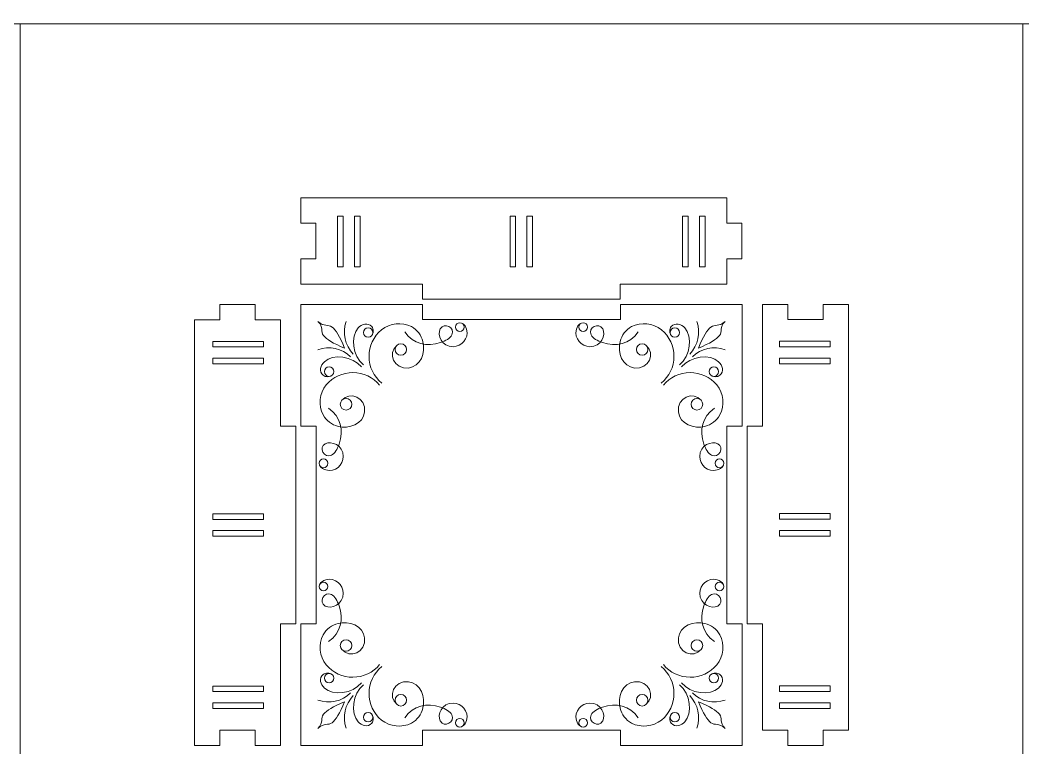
# Model space of a CAD drawing. Header units: millimetres. Extents: x -989 to 989, y -553 to 553.
# Drawn here: x 0 to 197.7, y 271.3 to 414.9 of the extents above; entities that cross this region are included whole.
import ezdxf

# ---------------------------------------------------------------- set-up
doc = ezdxf.new("R2010")
doc.units = ezdxf.units.MM
doc.header["$MEASUREMENT"] = 0
doc.layers.add('Camada 1', color=7, linetype='Continuous')

msp = doc.modelspace()

# ---------------------------------------------------------------- linework, layer by layer
at = {"layer": 'Camada 1', "color": 142, "lineweight": 20}
for points in [[(-988.6795, 414.1477), (988.6793, 414.1477), (988.6793, 553.0531), (-988.6795, 553.0531), (-988.6795, 414.1477)], [(0, 150.4111), (197.7358, 150.4111), (197.7358, 414.1477), (0, 414.1477), (0, 150.4111)]]:
    msp.add_lwpolyline(points, close=True, dxfattribs=at)
at = {"layer": 'Camada 1', "lineweight": 9}
for points, knots in [([(55.3309, 379.7797), (85.4224, 379.7797), (109.2394, 379.7797), (139.3309, 379.7797), (139.3309, 379.7797), (139.3309, 379.7797), (139.3309, 374.7797), (139.3309, 374.7797), (139.3309, 374.7797), (139.3309, 374.7797), (142.3309, 374.7797), (142.3309, 374.7797), (142.3309, 374.7797), (142.3309, 374.7797), (142.3309, 367.7797), (142.3309, 367.7797), (142.3309, 367.7797), (142.3309, 367.7797), (139.3309, 367.7797), (139.3309, 367.7797), (139.3309, 367.7797), (139.3309, 367.7797), (139.3309, 362.7797), (139.3309, 362.7797), (139.3309, 362.7797), (139.3309, 362.7797), (129.8309, 362.7797), (129.8309, 362.7797), (129.8309, 362.7797), (129.8309, 362.7797), (129.8309, 362.7797), (129.8309, 362.7797), (129.8309, 362.7797), (129.8309, 362.7797), (118.3541, 362.7797), (118.3541, 362.7797), (118.3541, 362.7797), (118.3541, 362.7797), (118.3541, 359.7797), (118.3541, 359.7797), (118.3541, 359.7797), (106.1114, 359.7797), (91.574, 359.7797), (79.3313, 359.7797), (79.3313, 359.7797), (79.3313, 359.7797), (79.3313, 362.7797), (79.3313, 362.7797), (79.3313, 362.7797), (79.3313, 362.7797), (67.8309, 362.7797), (67.8309, 362.7797), (67.8309, 362.7797), (67.8309, 362.7797), (67.8309, 362.7797), (67.8309, 362.7797), (67.8309, 362.7797), (67.8309, 362.7797), (55.3309, 362.7797), (55.3309, 362.7797), (55.3309, 362.7797), (55.3309, 362.7797), (55.3309, 367.7797), (55.3309, 367.7797), (55.3309, 367.7797), (55.3309, 367.7797), (58.3309, 367.7797), (58.3309, 367.7797), (58.3309, 367.7797), (58.3309, 367.7797), (58.3309, 374.7797), (58.3309, 374.7797), (58.3309, 374.7797), (58.3309, 374.7797), (55.3309, 374.7797), (55.3309, 374.7797), (55.3309, 374.7797), (55.3309, 374.7797), (55.3309, 379.7797), (55.3309, 379.7797)], [0, 0, 0, 0, 0.04761905, 0.04761905, 0.04761905, 0.04761905, 0.0952381, 0.0952381, 0.0952381, 0.0952381, 0.14285714, 0.14285714, 0.14285714, 0.14285714, 0.19047619, 0.19047619, 0.19047619, 0.19047619, 0.23809524, 0.23809524, 0.23809524, 0.23809524, 0.28571429, 0.28571429, 0.28571429, 0.28571429, 0.33333333, 0.33333333, 0.33333333, 0.33333333, 0.38095238, 0.38095238, 0.38095238, 0.38095238, 0.42857143, 0.42857143, 0.42857143, 0.42857143, 0.47619048, 0.47619048, 0.47619048, 0.47619048, 0.52380952, 0.52380952, 0.52380952, 0.52380952, 0.57142857, 0.57142857, 0.57142857, 0.57142857, 0.61904762, 0.61904762, 0.61904762, 0.61904762, 0.66666667, 0.66666667, 0.66666667, 0.66666667, 0.71428571, 0.71428571, 0.71428571, 0.71428571, 0.76190476, 0.76190476, 0.76190476, 0.76190476, 0.80952381, 0.80952381, 0.80952381, 0.80952381, 0.85714286, 0.85714286, 0.85714286, 0.85714286, 0.9047619, 0.9047619, 0.9047619, 0.9047619, 1, 1, 1, 1]), ([(62.6128, 376.168), (62.6128, 376.168), (63.726, 376.168), (63.726, 376.168), (63.726, 376.168), (63.726, 376.168), (63.726, 366.168), (63.726, 366.168), (63.726, 366.168), (63.726, 366.168), (62.6128, 366.168), (62.6128, 366.168), (62.6128, 366.168), (62.6128, 366.168), (62.6128, 376.168), (62.6128, 376.168)], [0, 0, 0, 0, 0.2, 0.2, 0.2, 0.2, 0.4, 0.4, 0.4, 0.4, 0.6, 0.6, 0.6, 0.6, 1, 1, 1, 1]), ([(65.9524, 376.168), (65.9524, 376.168), (67.0656, 376.168), (67.0656, 376.168), (67.0656, 376.168), (67.0656, 376.168), (67.0656, 366.168), (67.0656, 366.168), (67.0656, 366.168), (67.0656, 366.168), (65.9524, 366.168), (65.9524, 366.168), (65.9524, 366.168), (65.9524, 366.168), (65.9524, 376.168), (65.9524, 376.168)], [0, 0, 0, 0, 0.2, 0.2, 0.2, 0.2, 0.4, 0.4, 0.4, 0.4, 0.6, 0.6, 0.6, 0.6, 1, 1, 1, 1]), ([(96.6045, 376.168), (96.6045, 376.168), (97.7177, 376.168), (97.7177, 376.168), (97.7177, 376.168), (97.7177, 376.168), (97.7177, 366.168), (97.7177, 366.168), (97.7177, 366.168), (97.7177, 366.168), (96.6045, 366.168), (96.6045, 366.168), (96.6045, 366.168), (96.6045, 366.168), (96.6045, 376.168), (96.6045, 376.168)], [0, 0, 0, 0, 0.2, 0.2, 0.2, 0.2, 0.4, 0.4, 0.4, 0.4, 0.6, 0.6, 0.6, 0.6, 1, 1, 1, 1]), ([(99.9441, 376.168), (99.9441, 376.168), (101.0573, 376.168), (101.0573, 376.168), (101.0573, 376.168), (101.0573, 376.168), (101.0573, 366.168), (101.0573, 366.168), (101.0573, 366.168), (101.0573, 366.168), (99.9441, 366.168), (99.9441, 366.168), (99.9441, 366.168), (99.9441, 366.168), (99.9441, 376.168), (99.9441, 376.168)], [0, 0, 0, 0, 0.2, 0.2, 0.2, 0.2, 0.4, 0.4, 0.4, 0.4, 0.6, 0.6, 0.6, 0.6, 1, 1, 1, 1]), ([(130.6123, 376.168), (130.6123, 376.168), (131.7255, 376.168), (131.7255, 376.168), (131.7255, 376.168), (131.7255, 376.168), (131.7255, 366.168), (131.7255, 366.168), (131.7255, 366.168), (131.7255, 366.168), (130.6123, 366.168), (130.6123, 366.168), (130.6123, 366.168), (130.6123, 366.168), (130.6123, 376.168), (130.6123, 376.168)], [0, 0, 0, 0, 0.2, 0.2, 0.2, 0.2, 0.4, 0.4, 0.4, 0.4, 0.6, 0.6, 0.6, 0.6, 1, 1, 1, 1]), ([(133.9519, 376.168), (133.9519, 376.168), (135.0651, 376.168), (135.0651, 376.168), (135.0651, 376.168), (135.0651, 376.168), (135.0651, 366.168), (135.0651, 366.168), (135.0651, 366.168), (135.0651, 366.168), (133.9519, 366.168), (133.9519, 366.168), (133.9519, 366.168), (133.9519, 366.168), (133.9519, 376.168), (133.9519, 376.168)], [0, 0, 0, 0, 0.2, 0.2, 0.2, 0.2, 0.4, 0.4, 0.4, 0.4, 0.6, 0.6, 0.6, 0.6, 1, 1, 1, 1]), ([(34.368, 271.7565), (34.368, 301.848), (34.368, 325.665), (34.368, 355.7565), (34.368, 355.7565), (34.368, 355.7565), (39.368, 355.7565), (39.368, 355.7565), (39.368, 355.7565), (39.368, 355.7565), (39.368, 358.7565), (39.368, 358.7565), (39.368, 358.7565), (39.368, 358.7565), (46.368, 358.7565), (46.368, 358.7565), (46.368, 358.7565), (46.368, 358.7565), (46.368, 355.7565), (46.368, 355.7565), (46.368, 355.7565), (46.368, 355.7565), (51.368, 355.7565), (51.368, 355.7565), (51.368, 355.7565), (51.368, 355.7565), (51.368, 346.2565), (51.368, 346.2565), (51.368, 346.2565), (51.368, 346.2565), (51.368, 346.2565), (51.368, 346.2565), (51.368, 346.2565), (51.368, 346.2565), (51.368, 334.7797), (51.368, 334.7797), (51.368, 334.7797), (51.368, 334.7797), (54.368, 334.7797), (54.368, 334.7797), (54.368, 334.7797), (54.368, 322.537), (54.368, 307.9996), (54.368, 295.7569), (54.368, 295.7569), (54.368, 295.7569), (51.368, 295.7569), (51.368, 295.7569), (51.368, 295.7569), (51.368, 295.7569), (51.368, 284.2565), (51.368, 284.2565), (51.368, 284.2565), (51.368, 284.2565), (51.368, 284.2565), (51.368, 284.2565), (51.368, 284.2565), (51.368, 284.2565), (51.368, 271.7565), (51.368, 271.7565), (51.368, 271.7565), (51.368, 271.7565), (46.368, 271.7565), (46.368, 271.7565), (46.368, 271.7565), (46.368, 271.7565), (46.368, 274.7565), (46.368, 274.7565), (46.368, 274.7565), (46.368, 274.7565), (39.368, 274.7565), (39.368, 274.7565), (39.368, 274.7565), (39.368, 274.7565), (39.368, 271.7565), (39.368, 271.7565), (39.368, 271.7565), (39.368, 271.7565), (34.368, 271.7565), (34.368, 271.7565)], [0, 0, 0, 0, 0.04761905, 0.04761905, 0.04761905, 0.04761905, 0.0952381, 0.0952381, 0.0952381, 0.0952381, 0.14285714, 0.14285714, 0.14285714, 0.14285714, 0.19047619, 0.19047619, 0.19047619, 0.19047619, 0.23809524, 0.23809524, 0.23809524, 0.23809524, 0.28571429, 0.28571429, 0.28571429, 0.28571429, 0.33333333, 0.33333333, 0.33333333, 0.33333333, 0.38095238, 0.38095238, 0.38095238, 0.38095238, 0.42857143, 0.42857143, 0.42857143, 0.42857143, 0.47619048, 0.47619048, 0.47619048, 0.47619048, 0.52380952, 0.52380952, 0.52380952, 0.52380952, 0.57142857, 0.57142857, 0.57142857, 0.57142857, 0.61904762, 0.61904762, 0.61904762, 0.61904762, 0.66666667, 0.66666667, 0.66666667, 0.66666667, 0.71428571, 0.71428571, 0.71428571, 0.71428571, 0.76190476, 0.76190476, 0.76190476, 0.76190476, 0.80952381, 0.80952381, 0.80952381, 0.80952381, 0.85714286, 0.85714286, 0.85714286, 0.85714286, 0.9047619, 0.9047619, 0.9047619, 0.9047619, 1, 1, 1, 1]), ([(55.368, 358.7797), (65.7013, 358.7797), (68.998, 358.7797), (79.3313, 358.7797), (79.3313, 358.7797), (79.3313, 358.7797), (79.3313, 355.7797), (79.3313, 355.7797), (79.3313, 355.7797), (91.574, 355.7797), (106.141, 355.7797), (118.3837, 355.7797), (118.3837, 355.7797), (118.3837, 355.7797), (118.3837, 358.7797), (118.3837, 358.7797), (118.3837, 358.7797), (128.717, 358.7797), (132.0347, 358.7797), (142.368, 358.7797), (142.368, 358.7797), (142.368, 350.4464), (142.368, 343.113), (142.368, 334.7797), (142.368, 334.7797), (142.368, 334.7797), (139.368, 334.7797), (139.368, 334.7797), (139.368, 334.7797), (139.368, 322.537), (139.368, 308.0224), (139.368, 295.7797), (139.368, 295.7797), (139.368, 295.7797), (142.368, 295.7797), (142.368, 295.7797), (142.368, 295.7797), (142.368, 287.4464), (142.368, 280.113), (142.368, 271.7797), (142.368, 271.7797), (134.0347, 271.7797), (126.7013, 271.7797), (118.368, 271.7797), (118.368, 271.7797), (118.368, 271.7797), (118.368, 274.7797), (118.368, 274.7797), (118.368, 274.7797), (106.1253, 274.7797), (91.6107, 274.7797), (79.368, 274.7797), (79.368, 274.7797), (79.368, 274.7797), (79.368, 271.7797), (79.368, 271.7797), (79.368, 271.7797), (71.0347, 271.7797), (63.7013, 271.7797), (55.368, 271.7797), (55.368, 271.7797), (55.368, 280.113), (55.368, 287.4464), (55.368, 295.7797), (55.368, 295.7797), (55.368, 295.7797), (58.368, 295.7797), (58.368, 295.7797), (58.368, 295.7797), (58.368, 308.0224), (58.368, 322.537), (58.368, 334.7797), (58.368, 334.7797), (58.368, 334.7797), (55.368, 334.7797), (55.368, 334.7797), (55.368, 334.7797), (55.368, 343.113), (55.368, 350.4464), (55.368, 358.7797)], [0, 0, 0, 0, 0.04761905, 0.04761905, 0.04761905, 0.04761905, 0.0952381, 0.0952381, 0.0952381, 0.0952381, 0.14285714, 0.14285714, 0.14285714, 0.14285714, 0.19047619, 0.19047619, 0.19047619, 0.19047619, 0.23809524, 0.23809524, 0.23809524, 0.23809524, 0.28571429, 0.28571429, 0.28571429, 0.28571429, 0.33333333, 0.33333333, 0.33333333, 0.33333333, 0.38095238, 0.38095238, 0.38095238, 0.38095238, 0.42857143, 0.42857143, 0.42857143, 0.42857143, 0.47619048, 0.47619048, 0.47619048, 0.47619048, 0.52380952, 0.52380952, 0.52380952, 0.52380952, 0.57142857, 0.57142857, 0.57142857, 0.57142857, 0.61904762, 0.61904762, 0.61904762, 0.61904762, 0.66666667, 0.66666667, 0.66666667, 0.66666667, 0.71428571, 0.71428571, 0.71428571, 0.71428571, 0.76190476, 0.76190476, 0.76190476, 0.76190476, 0.80952381, 0.80952381, 0.80952381, 0.80952381, 0.85714286, 0.85714286, 0.85714286, 0.85714286, 0.9047619, 0.9047619, 0.9047619, 0.9047619, 1, 1, 1, 1]), ([(163.368, 358.7801), (163.368, 328.6886), (163.368, 304.8716), (163.368, 274.7801), (163.368, 274.7801), (163.368, 274.7801), (158.368, 274.7801), (158.368, 274.7801), (158.368, 274.7801), (158.368, 274.7801), (158.368, 271.7801), (158.368, 271.7801), (158.368, 271.7801), (158.368, 271.7801), (151.368, 271.7801), (151.368, 271.7801), (151.368, 271.7801), (151.368, 271.7801), (151.368, 274.7801), (151.368, 274.7801), (151.368, 274.7801), (151.368, 274.7801), (146.368, 274.7801), (146.368, 274.7801), (146.368, 274.7801), (146.368, 274.7801), (146.368, 284.2801), (146.368, 284.2801), (146.368, 284.2801), (146.368, 284.2801), (146.368, 284.2801), (146.368, 284.2801), (146.368, 284.2801), (146.368, 284.2801), (146.368, 295.7569), (146.368, 295.7569), (146.368, 295.7569), (146.368, 295.7569), (143.368, 295.7569), (143.368, 295.7569), (143.368, 295.7569), (143.368, 307.9996), (143.368, 322.537), (143.368, 334.7797), (143.368, 334.7797), (143.368, 334.7797), (146.368, 334.7797), (146.368, 334.7797), (146.368, 334.7797), (146.368, 334.7797), (146.368, 346.2801), (146.368, 346.2801), (146.368, 346.2801), (146.368, 346.2801), (146.368, 346.2801), (146.368, 346.2801), (146.368, 346.2801), (146.368, 346.2801), (146.368, 358.7801), (146.368, 358.7801), (146.368, 358.7801), (146.368, 358.7801), (151.368, 358.7801), (151.368, 358.7801), (151.368, 358.7801), (151.368, 358.7801), (151.368, 355.7801), (151.368, 355.7801), (151.368, 355.7801), (151.368, 355.7801), (158.368, 355.7801), (158.368, 355.7801), (158.368, 355.7801), (158.368, 355.7801), (158.368, 358.7801), (158.368, 358.7801), (158.368, 358.7801), (158.368, 358.7801), (163.368, 358.7801), (163.368, 358.7801)], [0, 0, 0, 0, 0.04761905, 0.04761905, 0.04761905, 0.04761905, 0.0952381, 0.0952381, 0.0952381, 0.0952381, 0.14285714, 0.14285714, 0.14285714, 0.14285714, 0.19047619, 0.19047619, 0.19047619, 0.19047619, 0.23809524, 0.23809524, 0.23809524, 0.23809524, 0.28571429, 0.28571429, 0.28571429, 0.28571429, 0.33333333, 0.33333333, 0.33333333, 0.33333333, 0.38095238, 0.38095238, 0.38095238, 0.38095238, 0.42857143, 0.42857143, 0.42857143, 0.42857143, 0.47619048, 0.47619048, 0.47619048, 0.47619048, 0.52380952, 0.52380952, 0.52380952, 0.52380952, 0.57142857, 0.57142857, 0.57142857, 0.57142857, 0.61904762, 0.61904762, 0.61904762, 0.61904762, 0.66666667, 0.66666667, 0.66666667, 0.66666667, 0.71428571, 0.71428571, 0.71428571, 0.71428571, 0.76190476, 0.76190476, 0.76190476, 0.76190476, 0.80952381, 0.80952381, 0.80952381, 0.80952381, 0.85714286, 0.85714286, 0.85714286, 0.85714286, 0.9047619, 0.9047619, 0.9047619, 0.9047619, 1, 1, 1, 1]), ([(37.9797, 350.3775), (37.9797, 350.3775), (37.9797, 351.4907), (37.9797, 351.4907), (37.9797, 351.4907), (37.9797, 351.4907), (47.9797, 351.4907), (47.9797, 351.4907), (47.9797, 351.4907), (47.9797, 351.4907), (47.9797, 350.3775), (47.9797, 350.3775), (47.9797, 350.3775), (47.9797, 350.3775), (37.9797, 350.3775), (37.9797, 350.3775)], [0, 0, 0, 0, 0.2, 0.2, 0.2, 0.2, 0.4, 0.4, 0.4, 0.4, 0.6, 0.6, 0.6, 0.6, 1, 1, 1, 1]), ([(159.7563, 351.4982), (159.7563, 351.4982), (159.7563, 350.385), (159.7563, 350.385), (159.7563, 350.385), (159.7563, 350.385), (149.7563, 350.385), (149.7563, 350.385), (149.7563, 350.385), (149.7563, 350.385), (149.7563, 351.4982), (149.7563, 351.4982), (149.7563, 351.4982), (149.7563, 351.4982), (159.7563, 351.4982), (159.7563, 351.4982)], [0, 0, 0, 0, 0.2, 0.2, 0.2, 0.2, 0.4, 0.4, 0.4, 0.4, 0.6, 0.6, 0.6, 0.6, 1, 1, 1, 1]), ([(37.9797, 347.0379), (37.9797, 347.0379), (37.9797, 348.1511), (37.9797, 348.1511), (37.9797, 348.1511), (37.9797, 348.1511), (47.9797, 348.1511), (47.9797, 348.1511), (47.9797, 348.1511), (47.9797, 348.1511), (47.9797, 347.0379), (47.9797, 347.0379), (47.9797, 347.0379), (47.9797, 347.0379), (37.9797, 347.0379), (37.9797, 347.0379)], [0, 0, 0, 0, 0.2, 0.2, 0.2, 0.2, 0.4, 0.4, 0.4, 0.4, 0.6, 0.6, 0.6, 0.6, 1, 1, 1, 1]), ([(159.7563, 348.1586), (159.7563, 348.1586), (159.7563, 347.0454), (159.7563, 347.0454), (159.7563, 347.0454), (159.7563, 347.0454), (149.7563, 347.0454), (149.7563, 347.0454), (149.7563, 347.0454), (149.7563, 347.0454), (149.7563, 348.1586), (149.7563, 348.1586), (149.7563, 348.1586), (149.7563, 348.1586), (159.7563, 348.1586), (159.7563, 348.1586)], [0, 0, 0, 0, 0.2, 0.2, 0.2, 0.2, 0.4, 0.4, 0.4, 0.4, 0.6, 0.6, 0.6, 0.6, 1, 1, 1, 1]), ([(37.9797, 316.3697), (37.9797, 316.3697), (37.9797, 317.4829), (37.9797, 317.4829), (37.9797, 317.4829), (37.9797, 317.4829), (47.9797, 317.4829), (47.9797, 317.4829), (47.9797, 317.4829), (47.9797, 317.4829), (47.9797, 316.3697), (47.9797, 316.3697), (47.9797, 316.3697), (47.9797, 316.3697), (37.9797, 316.3697), (37.9797, 316.3697)], [0, 0, 0, 0, 0.2, 0.2, 0.2, 0.2, 0.4, 0.4, 0.4, 0.4, 0.6, 0.6, 0.6, 0.6, 1, 1, 1, 1]), ([(159.7563, 317.5065), (159.7563, 317.5065), (159.7563, 316.3933), (159.7563, 316.3933), (159.7563, 316.3933), (159.7563, 316.3933), (149.7563, 316.3933), (149.7563, 316.3933), (149.7563, 316.3933), (149.7563, 316.3933), (149.7563, 317.5065), (149.7563, 317.5065), (149.7563, 317.5065), (149.7563, 317.5065), (159.7563, 317.5065), (159.7563, 317.5065)], [0, 0, 0, 0, 0.2, 0.2, 0.2, 0.2, 0.4, 0.4, 0.4, 0.4, 0.6, 0.6, 0.6, 0.6, 1, 1, 1, 1]), ([(37.9797, 313.0301), (37.9797, 313.0301), (37.9797, 314.1433), (37.9797, 314.1433), (37.9797, 314.1433), (37.9797, 314.1433), (47.9797, 314.1433), (47.9797, 314.1433), (47.9797, 314.1433), (47.9797, 314.1433), (47.9797, 313.0301), (47.9797, 313.0301), (47.9797, 313.0301), (47.9797, 313.0301), (37.9797, 313.0301), (37.9797, 313.0301)], [0, 0, 0, 0, 0.2, 0.2, 0.2, 0.2, 0.4, 0.4, 0.4, 0.4, 0.6, 0.6, 0.6, 0.6, 1, 1, 1, 1]), ([(159.7563, 314.1669), (159.7563, 314.1669), (159.7563, 313.0537), (159.7563, 313.0537), (159.7563, 313.0537), (159.7563, 313.0537), (149.7563, 313.0537), (149.7563, 313.0537), (149.7563, 313.0537), (149.7563, 313.0537), (149.7563, 314.1669), (149.7563, 314.1669), (149.7563, 314.1669), (149.7563, 314.1669), (159.7563, 314.1669), (159.7563, 314.1669)], [0, 0, 0, 0, 0.2, 0.2, 0.2, 0.2, 0.4, 0.4, 0.4, 0.4, 0.6, 0.6, 0.6, 0.6, 1, 1, 1, 1]), ([(37.9797, 282.378), (37.9797, 282.378), (37.9797, 283.4912), (37.9797, 283.4912), (37.9797, 283.4912), (37.9797, 283.4912), (47.9797, 283.4912), (47.9797, 283.4912), (47.9797, 283.4912), (47.9797, 283.4912), (47.9797, 282.378), (47.9797, 282.378), (47.9797, 282.378), (47.9797, 282.378), (37.9797, 282.378), (37.9797, 282.378)], [0, 0, 0, 0, 0.2, 0.2, 0.2, 0.2, 0.4, 0.4, 0.4, 0.4, 0.6, 0.6, 0.6, 0.6, 1, 1, 1, 1]), ([(159.7563, 283.4987), (159.7563, 283.4987), (159.7563, 282.3855), (159.7563, 282.3855), (159.7563, 282.3855), (159.7563, 282.3855), (149.7563, 282.3855), (149.7563, 282.3855), (149.7563, 282.3855), (149.7563, 282.3855), (149.7563, 283.4987), (149.7563, 283.4987), (149.7563, 283.4987), (149.7563, 283.4987), (159.7563, 283.4987), (159.7563, 283.4987)], [0, 0, 0, 0, 0.2, 0.2, 0.2, 0.2, 0.4, 0.4, 0.4, 0.4, 0.6, 0.6, 0.6, 0.6, 1, 1, 1, 1]), ([(37.9797, 279.0384), (37.9797, 279.0384), (37.9797, 280.1516), (37.9797, 280.1516), (37.9797, 280.1516), (37.9797, 280.1516), (47.9797, 280.1516), (47.9797, 280.1516), (47.9797, 280.1516), (47.9797, 280.1516), (47.9797, 279.0384), (47.9797, 279.0384), (47.9797, 279.0384), (47.9797, 279.0384), (37.9797, 279.0384), (37.9797, 279.0384)], [0, 0, 0, 0, 0.2, 0.2, 0.2, 0.2, 0.4, 0.4, 0.4, 0.4, 0.6, 0.6, 0.6, 0.6, 1, 1, 1, 1]), ([(159.7563, 280.1591), (159.7563, 280.1591), (159.7563, 279.0459), (159.7563, 279.0459), (159.7563, 279.0459), (159.7563, 279.0459), (149.7563, 279.0459), (149.7563, 279.0459), (149.7563, 279.0459), (149.7563, 279.0459), (149.7563, 280.1591), (149.7563, 280.1591), (149.7563, 280.1591), (149.7563, 280.1591), (159.7563, 280.1591), (159.7563, 280.1591)], [0, 0, 0, 0, 0.2, 0.2, 0.2, 0.2, 0.4, 0.4, 0.4, 0.4, 0.6, 0.6, 0.6, 0.6, 1, 1, 1, 1])]:
    msp.add_open_spline(points, degree=3, knots=knots, dxfattribs=at)
at = {"layer": 'Camada 1', "color": 240, "lineweight": 20}
for points, knots in [([(58.7115, 355.4362), (59.8976, 354.2024), (59.2255, 353.4146), (59.8321, 352.6248), (59.8321, 352.6248), (60.3686, 351.9265), (61.7198, 351.0754), (63.9809, 350.1668), (63.9809, 350.1668), (63.0723, 352.4279), (62.2212, 353.7791), (61.5229, 354.3156), (61.5229, 354.3156), (60.7331, 354.9222), (59.9453, 354.2501), (58.7115, 355.4362)], [0, 0, 0, 0, 0.2, 0.2, 0.2, 0.2, 0.4, 0.4, 0.4, 0.4, 0.6, 0.6, 0.6, 0.6, 1, 1, 1, 1]), ([(67.7012, 346.8548), (65.5428, 348.5565), (65.0875, 352.4664), (66.6744, 354.1493), (66.6744, 354.1493), (67.3524, 354.8684), (68.6381, 355.3084), (69.3519, 354.3918), (69.3519, 354.3918), (69.5378, 354.153), (69.6465, 353.8482), (69.6377, 353.512), (69.6377, 353.512), (69.6413, 353.327), (69.608, 353.1634), (69.548, 353.0225)], [0, 0, 0, 0, 0.2, 0.2, 0.2, 0.2, 0.4, 0.4, 0.4, 0.4, 0.6, 0.6, 0.6, 0.6, 1, 1, 1, 1]), ([(71.3118, 343.2509), (69.7396, 344.5444), (68.824, 346.47), (68.813, 348.5059), (68.813, 348.5059), (68.802, 350.5417), (69.6968, 352.4771), (71.2549, 353.7875), (71.2549, 353.7875), (72.9529, 355.1081), (75.2542, 355.3478), (77.1879, 354.4055), (77.1879, 354.4055), (78.3026, 353.7556), (79.1113, 352.6873), (79.4343, 351.4381), (79.4343, 351.4381), (79.986, 349.3038), (79.0018, 346.506), (76.5563, 346.2272), (76.5563, 346.2272), (73.7433, 345.9069), (72.3807, 349.12), (74.3213, 350.7377)], [0, 0, 0, 0, 0.14285714, 0.14285714, 0.14285714, 0.14285714, 0.28571429, 0.28571429, 0.28571429, 0.28571429, 0.42857143, 0.42857143, 0.42857143, 0.42857143, 0.57142857, 0.57142857, 0.57142857, 0.57142857, 0.71428571, 0.71428571, 0.71428571, 0.71428571, 1, 1, 1, 1]), ([(75.8601, 353.3381), (77.5681, 350.8933), (80.2185, 350.3391), (82.916, 351.2443), (82.916, 351.2443), (83.9098, 351.5778), (84.8211, 352.0922), (85.1337, 352.7643), (85.1337, 352.7643), (85.8006, 354.1976), (83.6346, 355.3562), (82.8506, 353.9714), (82.8506, 353.9714), (82.1883, 352.8023), (83.1773, 350.3934), (85.3778, 350.4362), (85.3778, 350.4362), (87.0131, 350.468), (88.5565, 351.964), (88.0269, 353.8723), (88.0269, 353.8723), (87.8937, 354.3524), (87.6314, 354.8118), (87.2265, 355.0123)], [0, 0, 0, 0, 0.14285714, 0.14285714, 0.14285714, 0.14285714, 0.28571429, 0.28571429, 0.28571429, 0.28571429, 0.42857143, 0.42857143, 0.42857143, 0.42857143, 0.57142857, 0.57142857, 0.57142857, 0.57142857, 0.71428571, 0.71428571, 0.71428571, 0.71428571, 1, 1, 1, 1]), ([(121.8759, 353.3381), (120.1679, 350.8933), (117.5175, 350.3391), (114.82, 351.2443), (114.82, 351.2443), (113.8262, 351.5778), (112.9149, 352.0922), (112.6023, 352.7643), (112.6023, 352.7643), (111.9354, 354.1976), (114.1014, 355.3562), (114.8854, 353.9714), (114.8854, 353.9714), (115.5477, 352.8023), (114.5587, 350.3934), (112.3582, 350.4362), (112.3582, 350.4362), (110.7229, 350.468), (109.1795, 351.964), (109.7091, 353.8723), (109.7091, 353.8723), (109.8423, 354.3524), (110.1046, 354.8118), (110.5095, 355.0123)], [0, 0, 0, 0, 0.14285714, 0.14285714, 0.14285714, 0.14285714, 0.28571429, 0.28571429, 0.28571429, 0.28571429, 0.42857143, 0.42857143, 0.42857143, 0.42857143, 0.57142857, 0.57142857, 0.57142857, 0.57142857, 0.71428571, 0.71428571, 0.71428571, 0.71428571, 1, 1, 1, 1]), ([(126.4242, 343.2509), (127.9964, 344.5444), (128.912, 346.47), (128.923, 348.5059), (128.923, 348.5059), (128.934, 350.5417), (128.0392, 352.4771), (126.4811, 353.7875), (126.4811, 353.7875), (124.7831, 355.1081), (122.4818, 355.3478), (120.5481, 354.4055), (120.5481, 354.4055), (119.4334, 353.7556), (118.6247, 352.6873), (118.3017, 351.4381), (118.3017, 351.4381), (117.75, 349.3038), (118.7342, 346.506), (121.1797, 346.2272), (121.1797, 346.2272), (123.9927, 345.9069), (125.3553, 349.12), (123.4147, 350.7377)], [0, 0, 0, 0, 0.14285714, 0.14285714, 0.14285714, 0.14285714, 0.28571429, 0.28571429, 0.28571429, 0.28571429, 0.42857143, 0.42857143, 0.42857143, 0.42857143, 0.57142857, 0.57142857, 0.57142857, 0.57142857, 0.71428571, 0.71428571, 0.71428571, 0.71428571, 1, 1, 1, 1]), ([(130.0348, 346.8548), (132.1932, 348.5565), (132.6485, 352.4664), (131.0616, 354.1493), (131.0616, 354.1493), (130.3836, 354.8684), (129.0979, 355.3084), (128.3841, 354.3918), (128.3841, 354.3918), (128.1982, 354.153), (128.0895, 353.8482), (128.0983, 353.512), (128.0983, 353.512), (128.0947, 353.327), (128.128, 353.1634), (128.188, 353.0225)], [0, 0, 0, 0, 0.2, 0.2, 0.2, 0.2, 0.4, 0.4, 0.4, 0.4, 0.6, 0.6, 0.6, 0.6, 1, 1, 1, 1]), ([(139.0245, 355.4362), (137.7907, 354.2501), (137.0029, 354.9222), (136.2131, 354.3156), (136.2131, 354.3156), (135.5148, 353.7791), (134.6637, 352.4279), (133.7551, 350.1668), (133.7551, 350.1668), (136.0162, 351.0754), (137.3674, 351.9265), (137.9039, 352.6248), (137.9039, 352.6248), (138.5105, 353.4146), (137.8384, 354.2024), (139.0245, 355.4362)], [0, 0, 0, 0, 0.2, 0.2, 0.2, 0.2, 0.4, 0.4, 0.4, 0.4, 0.6, 0.6, 0.6, 0.6, 1, 1, 1, 1]), ([(67.2929, 346.4465), (65.5912, 348.6049), (61.6813, 349.0602), (59.9984, 347.4733), (59.9984, 347.4733), (59.2793, 346.7953), (58.8393, 345.5096), (59.7559, 344.7958), (59.7559, 344.7958), (59.9947, 344.6099), (60.2995, 344.5012), (60.6357, 344.51), (60.6357, 344.51), (60.8207, 344.5064), (60.9843, 344.5397), (61.1252, 344.5997)], [0, 0, 0, 0, 0.2, 0.2, 0.2, 0.2, 0.4, 0.4, 0.4, 0.4, 0.6, 0.6, 0.6, 0.6, 1, 1, 1, 1]), ([(130.4431, 346.4465), (132.1448, 348.6049), (136.0547, 349.0602), (137.7376, 347.4733), (137.7376, 347.4733), (138.4567, 346.7953), (138.8967, 345.5096), (137.9801, 344.7958), (137.9801, 344.7958), (137.7413, 344.6099), (137.4365, 344.5012), (137.1003, 344.51), (137.1003, 344.51), (136.9153, 344.5064), (136.7517, 344.5397), (136.6108, 344.5997)], [0, 0, 0, 0, 0.2, 0.2, 0.2, 0.2, 0.4, 0.4, 0.4, 0.4, 0.6, 0.6, 0.6, 0.6, 1, 1, 1, 1]), ([(70.8968, 342.8359), (69.6033, 344.4081), (67.6777, 345.3237), (65.6418, 345.3347), (65.6418, 345.3347), (63.606, 345.3457), (61.6706, 344.4509), (60.3602, 342.8928), (60.3602, 342.8928), (59.0396, 341.1948), (58.7999, 338.8935), (59.7422, 336.9598), (59.7422, 336.9598), (60.3921, 335.8451), (61.4604, 335.0364), (62.7096, 334.7134), (62.7096, 334.7134), (64.8439, 334.1617), (67.6417, 335.1459), (67.9205, 337.5914), (67.9205, 337.5914), (68.2408, 340.4044), (65.0277, 341.767), (63.41, 339.8264)], [0, 0, 0, 0, 0.14285714, 0.14285714, 0.14285714, 0.14285714, 0.28571429, 0.28571429, 0.28571429, 0.28571429, 0.42857143, 0.42857143, 0.42857143, 0.42857143, 0.57142857, 0.57142857, 0.57142857, 0.57142857, 0.71428571, 0.71428571, 0.71428571, 0.71428571, 1, 1, 1, 1]), ([(126.8392, 342.8359), (128.1327, 344.4081), (130.0583, 345.3237), (132.0942, 345.3347), (132.0942, 345.3347), (134.13, 345.3457), (136.0654, 344.4509), (137.3758, 342.8928), (137.3758, 342.8928), (138.6964, 341.1948), (138.9361, 338.8935), (137.9938, 336.9598), (137.9938, 336.9598), (137.3439, 335.8451), (136.2756, 335.0364), (135.0264, 334.7134), (135.0264, 334.7134), (132.8921, 334.1617), (130.0943, 335.1459), (129.8155, 337.5914), (129.8155, 337.5914), (129.4952, 340.4044), (132.7083, 341.767), (134.326, 339.8264)], [0, 0, 0, 0, 0.14285714, 0.14285714, 0.14285714, 0.14285714, 0.28571429, 0.28571429, 0.28571429, 0.28571429, 0.42857143, 0.42857143, 0.42857143, 0.42857143, 0.57142857, 0.57142857, 0.57142857, 0.57142857, 0.71428571, 0.71428571, 0.71428571, 0.71428571, 1, 1, 1, 1]), ([(60.8096, 338.2876), (63.2544, 336.5796), (63.8086, 333.9292), (62.9034, 331.2317), (62.9034, 331.2317), (62.5699, 330.2379), (62.0555, 329.3266), (61.3834, 329.014), (61.3834, 329.014), (59.9501, 328.3471), (58.7915, 330.5131), (60.1763, 331.2971), (60.1763, 331.2971), (61.3454, 331.9594), (63.7543, 330.9704), (63.7115, 328.7699), (63.7115, 328.7699), (63.6797, 327.1346), (62.1837, 325.5912), (60.2754, 326.1208), (60.2754, 326.1208), (59.7953, 326.254), (59.3359, 326.5163), (59.1354, 326.9212)], [0, 0, 0, 0, 0.14285714, 0.14285714, 0.14285714, 0.14285714, 0.28571429, 0.28571429, 0.28571429, 0.28571429, 0.42857143, 0.42857143, 0.42857143, 0.42857143, 0.57142857, 0.57142857, 0.57142857, 0.57142857, 0.71428571, 0.71428571, 0.71428571, 0.71428571, 1, 1, 1, 1]), ([(136.9264, 338.2876), (134.4816, 336.5796), (133.9274, 333.9292), (134.8326, 331.2317), (134.8326, 331.2317), (135.1661, 330.2379), (135.6805, 329.3266), (136.3526, 329.014), (136.3526, 329.014), (137.7859, 328.3471), (138.9445, 330.5131), (137.5597, 331.2971), (137.5597, 331.2971), (136.3906, 331.9594), (133.9817, 330.9704), (134.0245, 328.7699), (134.0245, 328.7699), (134.0563, 327.1346), (135.5523, 325.5912), (137.4606, 326.1208), (137.4606, 326.1208), (137.9407, 326.254), (138.4001, 326.5163), (138.6006, 326.9212)], [0, 0, 0, 0, 0.14285714, 0.14285714, 0.14285714, 0.14285714, 0.28571429, 0.28571429, 0.28571429, 0.28571429, 0.42857143, 0.42857143, 0.42857143, 0.42857143, 0.57142857, 0.57142857, 0.57142857, 0.57142857, 0.71428571, 0.71428571, 0.71428571, 0.71428571, 1, 1, 1, 1]), ([(60.8096, 292.2718), (63.2544, 293.9798), (63.8086, 296.6302), (62.9034, 299.3277), (62.9034, 299.3277), (62.5699, 300.3215), (62.0555, 301.2328), (61.3834, 301.5454), (61.3834, 301.5454), (59.9501, 302.2123), (58.7915, 300.0463), (60.1763, 299.2623), (60.1763, 299.2623), (61.3454, 298.6), (63.7543, 299.589), (63.7115, 301.7895), (63.7115, 301.7895), (63.6797, 303.4248), (62.1837, 304.9682), (60.2754, 304.4386), (60.2754, 304.4386), (59.7953, 304.3054), (59.3359, 304.0431), (59.1354, 303.6382)], [0, 0, 0, 0, 0.14285714, 0.14285714, 0.14285714, 0.14285714, 0.28571429, 0.28571429, 0.28571429, 0.28571429, 0.42857143, 0.42857143, 0.42857143, 0.42857143, 0.57142857, 0.57142857, 0.57142857, 0.57142857, 0.71428571, 0.71428571, 0.71428571, 0.71428571, 1, 1, 1, 1]), ([(136.9264, 292.2718), (134.4816, 293.9798), (133.9274, 296.6302), (134.8326, 299.3277), (134.8326, 299.3277), (135.1661, 300.3215), (135.6805, 301.2328), (136.3526, 301.5454), (136.3526, 301.5454), (137.7859, 302.2123), (138.9445, 300.0463), (137.5597, 299.2623), (137.5597, 299.2623), (136.3906, 298.6), (133.9817, 299.589), (134.0245, 301.7895), (134.0245, 301.7895), (134.0563, 303.4248), (135.5523, 304.9682), (137.4606, 304.4386), (137.4606, 304.4386), (137.9407, 304.3054), (138.4001, 304.0431), (138.6006, 303.6382)], [0, 0, 0, 0, 0.14285714, 0.14285714, 0.14285714, 0.14285714, 0.28571429, 0.28571429, 0.28571429, 0.28571429, 0.42857143, 0.42857143, 0.42857143, 0.42857143, 0.57142857, 0.57142857, 0.57142857, 0.57142857, 0.71428571, 0.71428571, 0.71428571, 0.71428571, 1, 1, 1, 1]), ([(70.8968, 287.7235), (69.6033, 286.1513), (67.6777, 285.2357), (65.6418, 285.2247), (65.6418, 285.2247), (63.606, 285.2137), (61.6706, 286.1085), (60.3602, 287.6666), (60.3602, 287.6666), (59.0396, 289.3646), (58.7999, 291.6659), (59.7422, 293.5996), (59.7422, 293.5996), (60.3921, 294.7143), (61.4604, 295.523), (62.7096, 295.846), (62.7096, 295.846), (64.8439, 296.3977), (67.6417, 295.4135), (67.9205, 292.968), (67.9205, 292.968), (68.2408, 290.155), (65.0277, 288.7924), (63.41, 290.733)], [0, 0, 0, 0, 0.14285714, 0.14285714, 0.14285714, 0.14285714, 0.28571429, 0.28571429, 0.28571429, 0.28571429, 0.42857143, 0.42857143, 0.42857143, 0.42857143, 0.57142857, 0.57142857, 0.57142857, 0.57142857, 0.71428571, 0.71428571, 0.71428571, 0.71428571, 1, 1, 1, 1]), ([(126.8392, 287.7235), (128.1327, 286.1513), (130.0583, 285.2357), (132.0942, 285.2247), (132.0942, 285.2247), (134.13, 285.2137), (136.0654, 286.1085), (137.3758, 287.6666), (137.3758, 287.6666), (138.6964, 289.3646), (138.9361, 291.6659), (137.9938, 293.5996), (137.9938, 293.5996), (137.3439, 294.7143), (136.2756, 295.523), (135.0264, 295.846), (135.0264, 295.846), (132.8921, 296.3977), (130.0943, 295.4135), (129.8155, 292.968), (129.8155, 292.968), (129.4952, 290.155), (132.7083, 288.7924), (134.326, 290.733)], [0, 0, 0, 0, 0.14285714, 0.14285714, 0.14285714, 0.14285714, 0.28571429, 0.28571429, 0.28571429, 0.28571429, 0.42857143, 0.42857143, 0.42857143, 0.42857143, 0.57142857, 0.57142857, 0.57142857, 0.57142857, 0.71428571, 0.71428571, 0.71428571, 0.71428571, 1, 1, 1, 1]), ([(71.3118, 287.3085), (69.7396, 286.015), (68.824, 284.0894), (68.813, 282.0535), (68.813, 282.0535), (68.802, 280.0177), (69.6968, 278.0823), (71.2549, 276.7719), (71.2549, 276.7719), (72.9529, 275.4513), (75.2542, 275.2116), (77.1879, 276.1539), (77.1879, 276.1539), (78.3026, 276.8038), (79.1113, 277.8721), (79.4343, 279.1213), (79.4343, 279.1213), (79.986, 281.2556), (79.0018, 284.0534), (76.5563, 284.3322), (76.5563, 284.3322), (73.7433, 284.6525), (72.3807, 281.4394), (74.3213, 279.8217)], [0, 0, 0, 0, 0.14285714, 0.14285714, 0.14285714, 0.14285714, 0.28571429, 0.28571429, 0.28571429, 0.28571429, 0.42857143, 0.42857143, 0.42857143, 0.42857143, 0.57142857, 0.57142857, 0.57142857, 0.57142857, 0.71428571, 0.71428571, 0.71428571, 0.71428571, 1, 1, 1, 1]), ([(126.4242, 287.3085), (127.9964, 286.015), (128.912, 284.0894), (128.923, 282.0535), (128.923, 282.0535), (128.934, 280.0177), (128.0392, 278.0823), (126.4811, 276.7719), (126.4811, 276.7719), (124.7831, 275.4513), (122.4818, 275.2116), (120.5481, 276.1539), (120.5481, 276.1539), (119.4334, 276.8038), (118.6247, 277.8721), (118.3017, 279.1213), (118.3017, 279.1213), (117.75, 281.2556), (118.7342, 284.0534), (121.1797, 284.3322), (121.1797, 284.3322), (123.9927, 284.6525), (125.3553, 281.4394), (123.4147, 279.8217)], [0, 0, 0, 0, 0.14285714, 0.14285714, 0.14285714, 0.14285714, 0.28571429, 0.28571429, 0.28571429, 0.28571429, 0.42857143, 0.42857143, 0.42857143, 0.42857143, 0.57142857, 0.57142857, 0.57142857, 0.57142857, 0.71428571, 0.71428571, 0.71428571, 0.71428571, 1, 1, 1, 1]), ([(67.2929, 284.1129), (65.5912, 281.9545), (61.6813, 281.4992), (59.9984, 283.0861), (59.9984, 283.0861), (59.2793, 283.7641), (58.8393, 285.0498), (59.7559, 285.7636), (59.7559, 285.7636), (59.9947, 285.9495), (60.2995, 286.0582), (60.6357, 286.0494), (60.6357, 286.0494), (60.8207, 286.053), (60.9843, 286.0197), (61.1252, 285.9597)], [0, 0, 0, 0, 0.2, 0.2, 0.2, 0.2, 0.4, 0.4, 0.4, 0.4, 0.6, 0.6, 0.6, 0.6, 1, 1, 1, 1]), ([(130.4431, 284.1129), (132.1448, 281.9545), (136.0547, 281.4992), (137.7376, 283.0861), (137.7376, 283.0861), (138.4567, 283.7641), (138.8967, 285.0498), (137.9801, 285.7636), (137.9801, 285.7636), (137.7413, 285.9495), (137.4365, 286.0582), (137.1003, 286.0494), (137.1003, 286.0494), (136.9153, 286.053), (136.7517, 286.0197), (136.6108, 285.9597)], [0, 0, 0, 0, 0.2, 0.2, 0.2, 0.2, 0.4, 0.4, 0.4, 0.4, 0.6, 0.6, 0.6, 0.6, 1, 1, 1, 1]), ([(67.7012, 283.7046), (65.5428, 282.0029), (65.0875, 278.093), (66.6744, 276.4101), (66.6744, 276.4101), (67.3524, 275.691), (68.6381, 275.251), (69.3519, 276.1676), (69.3519, 276.1676), (69.5378, 276.4064), (69.6465, 276.7112), (69.6377, 277.0474), (69.6377, 277.0474), (69.6413, 277.2324), (69.608, 277.396), (69.548, 277.5369)], [0, 0, 0, 0, 0.2, 0.2, 0.2, 0.2, 0.4, 0.4, 0.4, 0.4, 0.6, 0.6, 0.6, 0.6, 1, 1, 1, 1]), ([(130.0348, 283.7046), (132.1932, 282.0029), (132.6485, 278.093), (131.0616, 276.4101), (131.0616, 276.4101), (130.3836, 275.691), (129.0979, 275.251), (128.3841, 276.1676), (128.3841, 276.1676), (128.1982, 276.4064), (128.0895, 276.7112), (128.0983, 277.0474), (128.0983, 277.0474), (128.0947, 277.2324), (128.128, 277.396), (128.188, 277.5369)], [0, 0, 0, 0, 0.2, 0.2, 0.2, 0.2, 0.4, 0.4, 0.4, 0.4, 0.6, 0.6, 0.6, 0.6, 1, 1, 1, 1]), ([(58.7115, 275.1232), (59.9453, 276.3093), (60.7331, 275.6372), (61.5229, 276.2438), (61.5229, 276.2438), (62.2212, 276.7803), (63.0723, 278.1315), (63.9809, 280.3926), (63.9809, 280.3926), (61.7198, 279.484), (60.3686, 278.6329), (59.8321, 277.9346), (59.8321, 277.9346), (59.2255, 277.1448), (59.8976, 276.357), (58.7115, 275.1232)], [0, 0, 0, 0, 0.2, 0.2, 0.2, 0.2, 0.4, 0.4, 0.4, 0.4, 0.6, 0.6, 0.6, 0.6, 1, 1, 1, 1]), ([(75.8601, 277.2213), (77.5681, 279.6661), (80.2185, 280.2203), (82.916, 279.3151), (82.916, 279.3151), (83.9098, 278.9816), (84.8211, 278.4672), (85.1337, 277.7951), (85.1337, 277.7951), (85.8006, 276.3618), (83.6346, 275.2032), (82.8506, 276.588), (82.8506, 276.588), (82.1883, 277.7571), (83.1773, 280.166), (85.3778, 280.1232), (85.3778, 280.1232), (87.0131, 280.0914), (88.5565, 278.5954), (88.0269, 276.6871), (88.0269, 276.6871), (87.8937, 276.207), (87.6314, 275.7476), (87.2265, 275.5471)], [0, 0, 0, 0, 0.14285714, 0.14285714, 0.14285714, 0.14285714, 0.28571429, 0.28571429, 0.28571429, 0.28571429, 0.42857143, 0.42857143, 0.42857143, 0.42857143, 0.57142857, 0.57142857, 0.57142857, 0.57142857, 0.71428571, 0.71428571, 0.71428571, 0.71428571, 1, 1, 1, 1]), ([(121.8759, 277.2213), (120.1679, 279.6661), (117.5175, 280.2203), (114.82, 279.3151), (114.82, 279.3151), (113.8262, 278.9816), (112.9149, 278.4672), (112.6023, 277.7951), (112.6023, 277.7951), (111.9354, 276.3618), (114.1014, 275.2032), (114.8854, 276.588), (114.8854, 276.588), (115.5477, 277.7571), (114.5587, 280.166), (112.3582, 280.1232), (112.3582, 280.1232), (110.7229, 280.0914), (109.1795, 278.5954), (109.7091, 276.6871), (109.7091, 276.6871), (109.8423, 276.207), (110.1046, 275.7476), (110.5095, 275.5471)], [0, 0, 0, 0, 0.14285714, 0.14285714, 0.14285714, 0.14285714, 0.28571429, 0.28571429, 0.28571429, 0.28571429, 0.42857143, 0.42857143, 0.42857143, 0.42857143, 0.57142857, 0.57142857, 0.57142857, 0.57142857, 0.71428571, 0.71428571, 0.71428571, 0.71428571, 1, 1, 1, 1]), ([(139.0245, 275.1232), (137.8384, 276.357), (138.5105, 277.1448), (137.9039, 277.9346), (137.9039, 277.9346), (137.3674, 278.6329), (136.0162, 279.484), (133.7551, 280.3926), (133.7551, 280.3926), (134.6637, 278.1315), (135.5148, 276.7803), (136.2131, 276.2438), (136.2131, 276.2438), (137.0029, 275.6372), (137.7907, 276.3093), (139.0245, 275.1232)], [0, 0, 0, 0, 0.2, 0.2, 0.2, 0.2, 0.4, 0.4, 0.4, 0.4, 0.6, 0.6, 0.6, 0.6, 1, 1, 1, 1])]:
    msp.add_open_spline(points, degree=3, knots=knots, dxfattribs=at)
for points in [[(65.7007, 348.9713), (64.0382, 350.6722), (63.4954, 353.1742), (64.3037, 355.4111)], [(132.0353, 348.9713), (133.6978, 350.6722), (134.2406, 353.1742), (133.4323, 355.4111)], [(65.1764, 348.447), (63.4755, 350.1095), (60.9735, 350.6523), (58.7366, 349.844)], [(132.5596, 348.447), (134.2605, 350.1095), (136.7625, 350.6523), (138.9994, 349.844)], [(65.1764, 282.1124), (63.4755, 280.4499), (60.9735, 279.9071), (58.7366, 280.7154)], [(65.7007, 281.5881), (64.0382, 279.8872), (63.4954, 277.3852), (64.3037, 275.1483)], [(132.0353, 281.5881), (133.6978, 279.8872), (134.2406, 277.3852), (133.4323, 275.1483)], [(132.5596, 282.1124), (134.2605, 280.4499), (136.7625, 279.9071), (138.9994, 280.7154)]]:
    msp.add_open_spline(points, degree=3, dxfattribs=at)
at = {"layer": 'Camada 1', "color": 250, "lineweight": 20}
for points in [[(68.6356, 354.1513), (69.1508, 354.1513), (69.5686, 353.7335), (69.5686, 353.2183), (69.5686, 353.2183), (69.5686, 352.7031), (69.1508, 352.2853), (68.6356, 352.2853), (68.6356, 352.2853), (68.1204, 352.2853), (67.7026, 352.7031), (67.7026, 353.2183), (67.7026, 353.2183), (67.7026, 353.7335), (68.1204, 354.1513), (68.6356, 354.1513)], [(86.7228, 355.1752), (87.1977, 355.1752), (87.5827, 354.7902), (87.5827, 354.3153), (87.5827, 354.3153), (87.5827, 353.8404), (87.1977, 353.4554), (86.7228, 353.4554), (86.7228, 353.4554), (86.2479, 353.4554), (85.8629, 353.8404), (85.8629, 354.3153), (85.8629, 354.3153), (85.8629, 354.7902), (86.2479, 355.1752), (86.7228, 355.1752)], [(111.0132, 355.1752), (110.5383, 355.1752), (110.1533, 354.7902), (110.1533, 354.3153), (110.1533, 354.3153), (110.1533, 353.8404), (110.5383, 353.4554), (111.0132, 353.4554), (111.0132, 353.4554), (111.4881, 353.4554), (111.8731, 353.8404), (111.8731, 354.3153), (111.8731, 354.3153), (111.8731, 354.7902), (111.4881, 355.1752), (111.0132, 355.1752)], [(129.1004, 354.1513), (128.5852, 354.1513), (128.1674, 353.7335), (128.1674, 353.2183), (128.1674, 353.2183), (128.1674, 352.7031), (128.5852, 352.2853), (129.1004, 352.2853), (129.1004, 352.2853), (129.6156, 352.2853), (130.0334, 352.7031), (130.0334, 353.2183), (130.0334, 353.2183), (130.0334, 353.7335), (129.6156, 354.1513), (129.1004, 354.1513)], [(75.0714, 351.0188), (75.7016, 351.0188), (76.2126, 350.5078), (76.2126, 349.8776), (76.2126, 349.8776), (76.2126, 349.2474), (75.7016, 348.7364), (75.0714, 348.7364), (75.0714, 348.7364), (74.4412, 348.7364), (73.9302, 349.2474), (73.9302, 349.8776), (73.9302, 349.8776), (73.9302, 350.5078), (74.4412, 351.0188), (75.0714, 351.0188)], [(122.6646, 351.0188), (122.0344, 351.0188), (121.5234, 350.5078), (121.5234, 349.8776), (121.5234, 349.8776), (121.5234, 349.2474), (122.0344, 348.7364), (122.6646, 348.7364), (122.6646, 348.7364), (123.2948, 348.7364), (123.8058, 349.2474), (123.8058, 349.8776), (123.8058, 349.8776), (123.8058, 350.5078), (123.2948, 351.0188), (122.6646, 351.0188)], [(59.9964, 345.5121), (59.9964, 344.9969), (60.4142, 344.5791), (60.9294, 344.5791), (60.9294, 344.5791), (61.4446, 344.5791), (61.8624, 344.9969), (61.8624, 345.5121), (61.8624, 345.5121), (61.8624, 346.0273), (61.4446, 346.4451), (60.9294, 346.4451), (60.9294, 346.4451), (60.4142, 346.4451), (59.9964, 346.0273), (59.9964, 345.5121)], [(137.7396, 345.5121), (137.7396, 344.9969), (137.3218, 344.5791), (136.8066, 344.5791), (136.8066, 344.5791), (136.2914, 344.5791), (135.8736, 344.9969), (135.8736, 345.5121), (135.8736, 345.5121), (135.8736, 346.0273), (136.2914, 346.4451), (136.8066, 346.4451), (136.8066, 346.4451), (137.3218, 346.4451), (137.7396, 346.0273), (137.7396, 345.5121)], [(63.1289, 339.0763), (63.1289, 338.4461), (63.6399, 337.9351), (64.2701, 337.9351), (64.2701, 337.9351), (64.9003, 337.9351), (65.4113, 338.4461), (65.4113, 339.0763), (65.4113, 339.0763), (65.4113, 339.7065), (64.9003, 340.2175), (64.2701, 340.2175), (64.2701, 340.2175), (63.6399, 340.2175), (63.1289, 339.7065), (63.1289, 339.0763)], [(134.6071, 339.0763), (134.6071, 338.4461), (134.0961, 337.9351), (133.4659, 337.9351), (133.4659, 337.9351), (132.8357, 337.9351), (132.3247, 338.4461), (132.3247, 339.0763), (132.3247, 339.0763), (132.3247, 339.7065), (132.8357, 340.2175), (133.4659, 340.2175), (133.4659, 340.2175), (134.0961, 340.2175), (134.6071, 339.7065), (134.6071, 339.0763)], [(58.9725, 327.4249), (58.9725, 326.95), (59.3575, 326.565), (59.8324, 326.565), (59.8324, 326.565), (60.3073, 326.565), (60.6923, 326.95), (60.6923, 327.4249), (60.6923, 327.4249), (60.6923, 327.8998), (60.3073, 328.2848), (59.8324, 328.2848), (59.8324, 328.2848), (59.3575, 328.2848), (58.9725, 327.8998), (58.9725, 327.4249)], [(138.7635, 327.4249), (138.7635, 326.95), (138.3785, 326.565), (137.9036, 326.565), (137.9036, 326.565), (137.4287, 326.565), (137.0437, 326.95), (137.0437, 327.4249), (137.0437, 327.4249), (137.0437, 327.8998), (137.4287, 328.2848), (137.9036, 328.2848), (137.9036, 328.2848), (138.3785, 328.2848), (138.7635, 327.8998), (138.7635, 327.4249)], [(58.9725, 303.1345), (58.9725, 303.6094), (59.3575, 303.9944), (59.8324, 303.9944), (59.8324, 303.9944), (60.3073, 303.9944), (60.6923, 303.6094), (60.6923, 303.1345), (60.6923, 303.1345), (60.6923, 302.6596), (60.3073, 302.2746), (59.8324, 302.2746), (59.8324, 302.2746), (59.3575, 302.2746), (58.9725, 302.6596), (58.9725, 303.1345)], [(138.7635, 303.1345), (138.7635, 303.6094), (138.3785, 303.9944), (137.9036, 303.9944), (137.9036, 303.9944), (137.4287, 303.9944), (137.0437, 303.6094), (137.0437, 303.1345), (137.0437, 303.1345), (137.0437, 302.6596), (137.4287, 302.2746), (137.9036, 302.2746), (137.9036, 302.2746), (138.3785, 302.2746), (138.7635, 302.6596), (138.7635, 303.1345)], [(63.1289, 291.4831), (63.1289, 292.1133), (63.6399, 292.6243), (64.2701, 292.6243), (64.2701, 292.6243), (64.9003, 292.6243), (65.4113, 292.1133), (65.4113, 291.4831), (65.4113, 291.4831), (65.4113, 290.8529), (64.9003, 290.3419), (64.2701, 290.3419), (64.2701, 290.3419), (63.6399, 290.3419), (63.1289, 290.8529), (63.1289, 291.4831)], [(134.6071, 291.4831), (134.6071, 292.1133), (134.0961, 292.6243), (133.4659, 292.6243), (133.4659, 292.6243), (132.8357, 292.6243), (132.3247, 292.1133), (132.3247, 291.4831), (132.3247, 291.4831), (132.3247, 290.8529), (132.8357, 290.3419), (133.4659, 290.3419), (133.4659, 290.3419), (134.0961, 290.3419), (134.6071, 290.8529), (134.6071, 291.4831)], [(59.9964, 285.0473), (59.9964, 285.5625), (60.4142, 285.9803), (60.9294, 285.9803), (60.9294, 285.9803), (61.4446, 285.9803), (61.8624, 285.5625), (61.8624, 285.0473), (61.8624, 285.0473), (61.8624, 284.5321), (61.4446, 284.1143), (60.9294, 284.1143), (60.9294, 284.1143), (60.4142, 284.1143), (59.9964, 284.5321), (59.9964, 285.0473)], [(137.7396, 285.0473), (137.7396, 285.5625), (137.3218, 285.9803), (136.8066, 285.9803), (136.8066, 285.9803), (136.2914, 285.9803), (135.8736, 285.5625), (135.8736, 285.0473), (135.8736, 285.0473), (135.8736, 284.5321), (136.2914, 284.1143), (136.8066, 284.1143), (136.8066, 284.1143), (137.3218, 284.1143), (137.7396, 284.5321), (137.7396, 285.0473)], [(75.0714, 279.5406), (75.7016, 279.5406), (76.2126, 280.0516), (76.2126, 280.6818), (76.2126, 280.6818), (76.2126, 281.312), (75.7016, 281.823), (75.0714, 281.823), (75.0714, 281.823), (74.4412, 281.823), (73.9302, 281.312), (73.9302, 280.6818), (73.9302, 280.6818), (73.9302, 280.0516), (74.4412, 279.5406), (75.0714, 279.5406)], [(122.6646, 279.5406), (122.0344, 279.5406), (121.5234, 280.0516), (121.5234, 280.6818), (121.5234, 280.6818), (121.5234, 281.312), (122.0344, 281.823), (122.6646, 281.823), (122.6646, 281.823), (123.2948, 281.823), (123.8058, 281.312), (123.8058, 280.6818), (123.8058, 280.6818), (123.8058, 280.0516), (123.2948, 279.5406), (122.6646, 279.5406)], [(68.6356, 276.4081), (69.1508, 276.4081), (69.5686, 276.8259), (69.5686, 277.3411), (69.5686, 277.3411), (69.5686, 277.8563), (69.1508, 278.2741), (68.6356, 278.2741), (68.6356, 278.2741), (68.1204, 278.2741), (67.7026, 277.8563), (67.7026, 277.3411), (67.7026, 277.3411), (67.7026, 276.8259), (68.1204, 276.4081), (68.6356, 276.4081)], [(86.7228, 275.3842), (87.1977, 275.3842), (87.5827, 275.7692), (87.5827, 276.2441), (87.5827, 276.2441), (87.5827, 276.719), (87.1977, 277.104), (86.7228, 277.104), (86.7228, 277.104), (86.2479, 277.104), (85.8629, 276.719), (85.8629, 276.2441), (85.8629, 276.2441), (85.8629, 275.7692), (86.2479, 275.3842), (86.7228, 275.3842)], [(111.0132, 275.3842), (110.5383, 275.3842), (110.1533, 275.7692), (110.1533, 276.2441), (110.1533, 276.2441), (110.1533, 276.719), (110.5383, 277.104), (111.0132, 277.104), (111.0132, 277.104), (111.4881, 277.104), (111.8731, 276.719), (111.8731, 276.2441), (111.8731, 276.2441), (111.8731, 275.7692), (111.4881, 275.3842), (111.0132, 275.3842)], [(129.1004, 276.4081), (128.5852, 276.4081), (128.1674, 276.8259), (128.1674, 277.3411), (128.1674, 277.3411), (128.1674, 277.8563), (128.5852, 278.2741), (129.1004, 278.2741), (129.1004, 278.2741), (129.6156, 278.2741), (130.0334, 277.8563), (130.0334, 277.3411), (130.0334, 277.3411), (130.0334, 276.8259), (129.6156, 276.4081), (129.1004, 276.4081)]]:
    msp.add_open_spline(points, degree=3, knots=[0, 0, 0, 0, 0.2, 0.2, 0.2, 0.2, 0.4, 0.4, 0.4, 0.4, 0.6, 0.6, 0.6, 0.6, 1, 1, 1, 1], dxfattribs=at)

doc.saveas('drawing.dxf')
